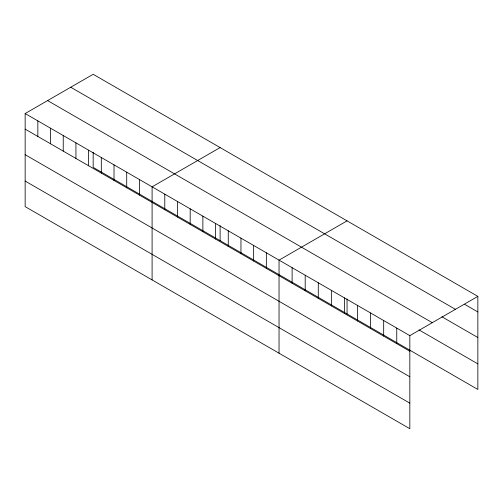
<?xml version="1.0" encoding="UTF-8"?>
<svg xmlns="http://www.w3.org/2000/svg" width="503" height="503" viewBox="0 0 503 503"><rect width="100%" height="100%" fill="white"/><g stroke="black" fill="none" stroke-linecap="round" stroke-linejoin="round"><path stroke-width="0.75" d="M25.15 113.546L409.832 335.639L409.832 428.719L25.15 206.626L25.15 113.546L93.168 74.281L477.85 296.374L477.85 389.454L93.168 167.361L93.168 152.315M220.113 147.568L152.095 186.839L152.095 279.92M347.057 220.861L279.039 260.133L279.039 353.213M409.832 335.639L477.85 296.374M464.772 304.397L477.85 311.948M70.722 87.239L455.404 309.332M441.879 316.758L477.85 337.526M47.596 100.587L432.278 322.681M418.993 329.893L477.85 363.876M25.15 129.126L409.832 351.22M25.15 154.698L409.832 376.791M25.15 181.055L409.832 403.148M396.754 328.088L396.754 343.668M383.676 320.537L383.676 336.117M370.592 312.985L370.592 328.566M357.514 305.434L357.514 321.015M347.057 298.895L347.057 313.941M344.436 297.883L344.436 313.463M331.358 290.332L331.358 305.912M318.28 282.787L318.28 298.361M305.195 275.235L305.195 290.809M292.117 267.684L292.117 283.258M266.345 252.802L266.345 268.376M253.65 245.47L253.65 261.044M240.956 238.145L240.956 253.719M228.261 230.814L228.261 246.388M220.113 225.602L220.113 240.648M215.567 223.483L215.567 239.063M202.872 216.158L202.872 231.732M190.178 208.827L190.178 224.401M177.484 201.496L177.484 217.076M164.789 194.171L164.789 209.745M139.4 179.508L139.4 195.089M126.706 172.183L126.706 187.757M114.011 164.852L114.011 180.426M101.317 157.521L101.317 173.101M88.622 150.196L88.622 165.77M75.928 142.865L75.928 158.439M63.233 135.533L63.233 151.114M50.539 128.208L50.539 143.783M37.844 120.877L37.844 136.451"/></g></svg>
